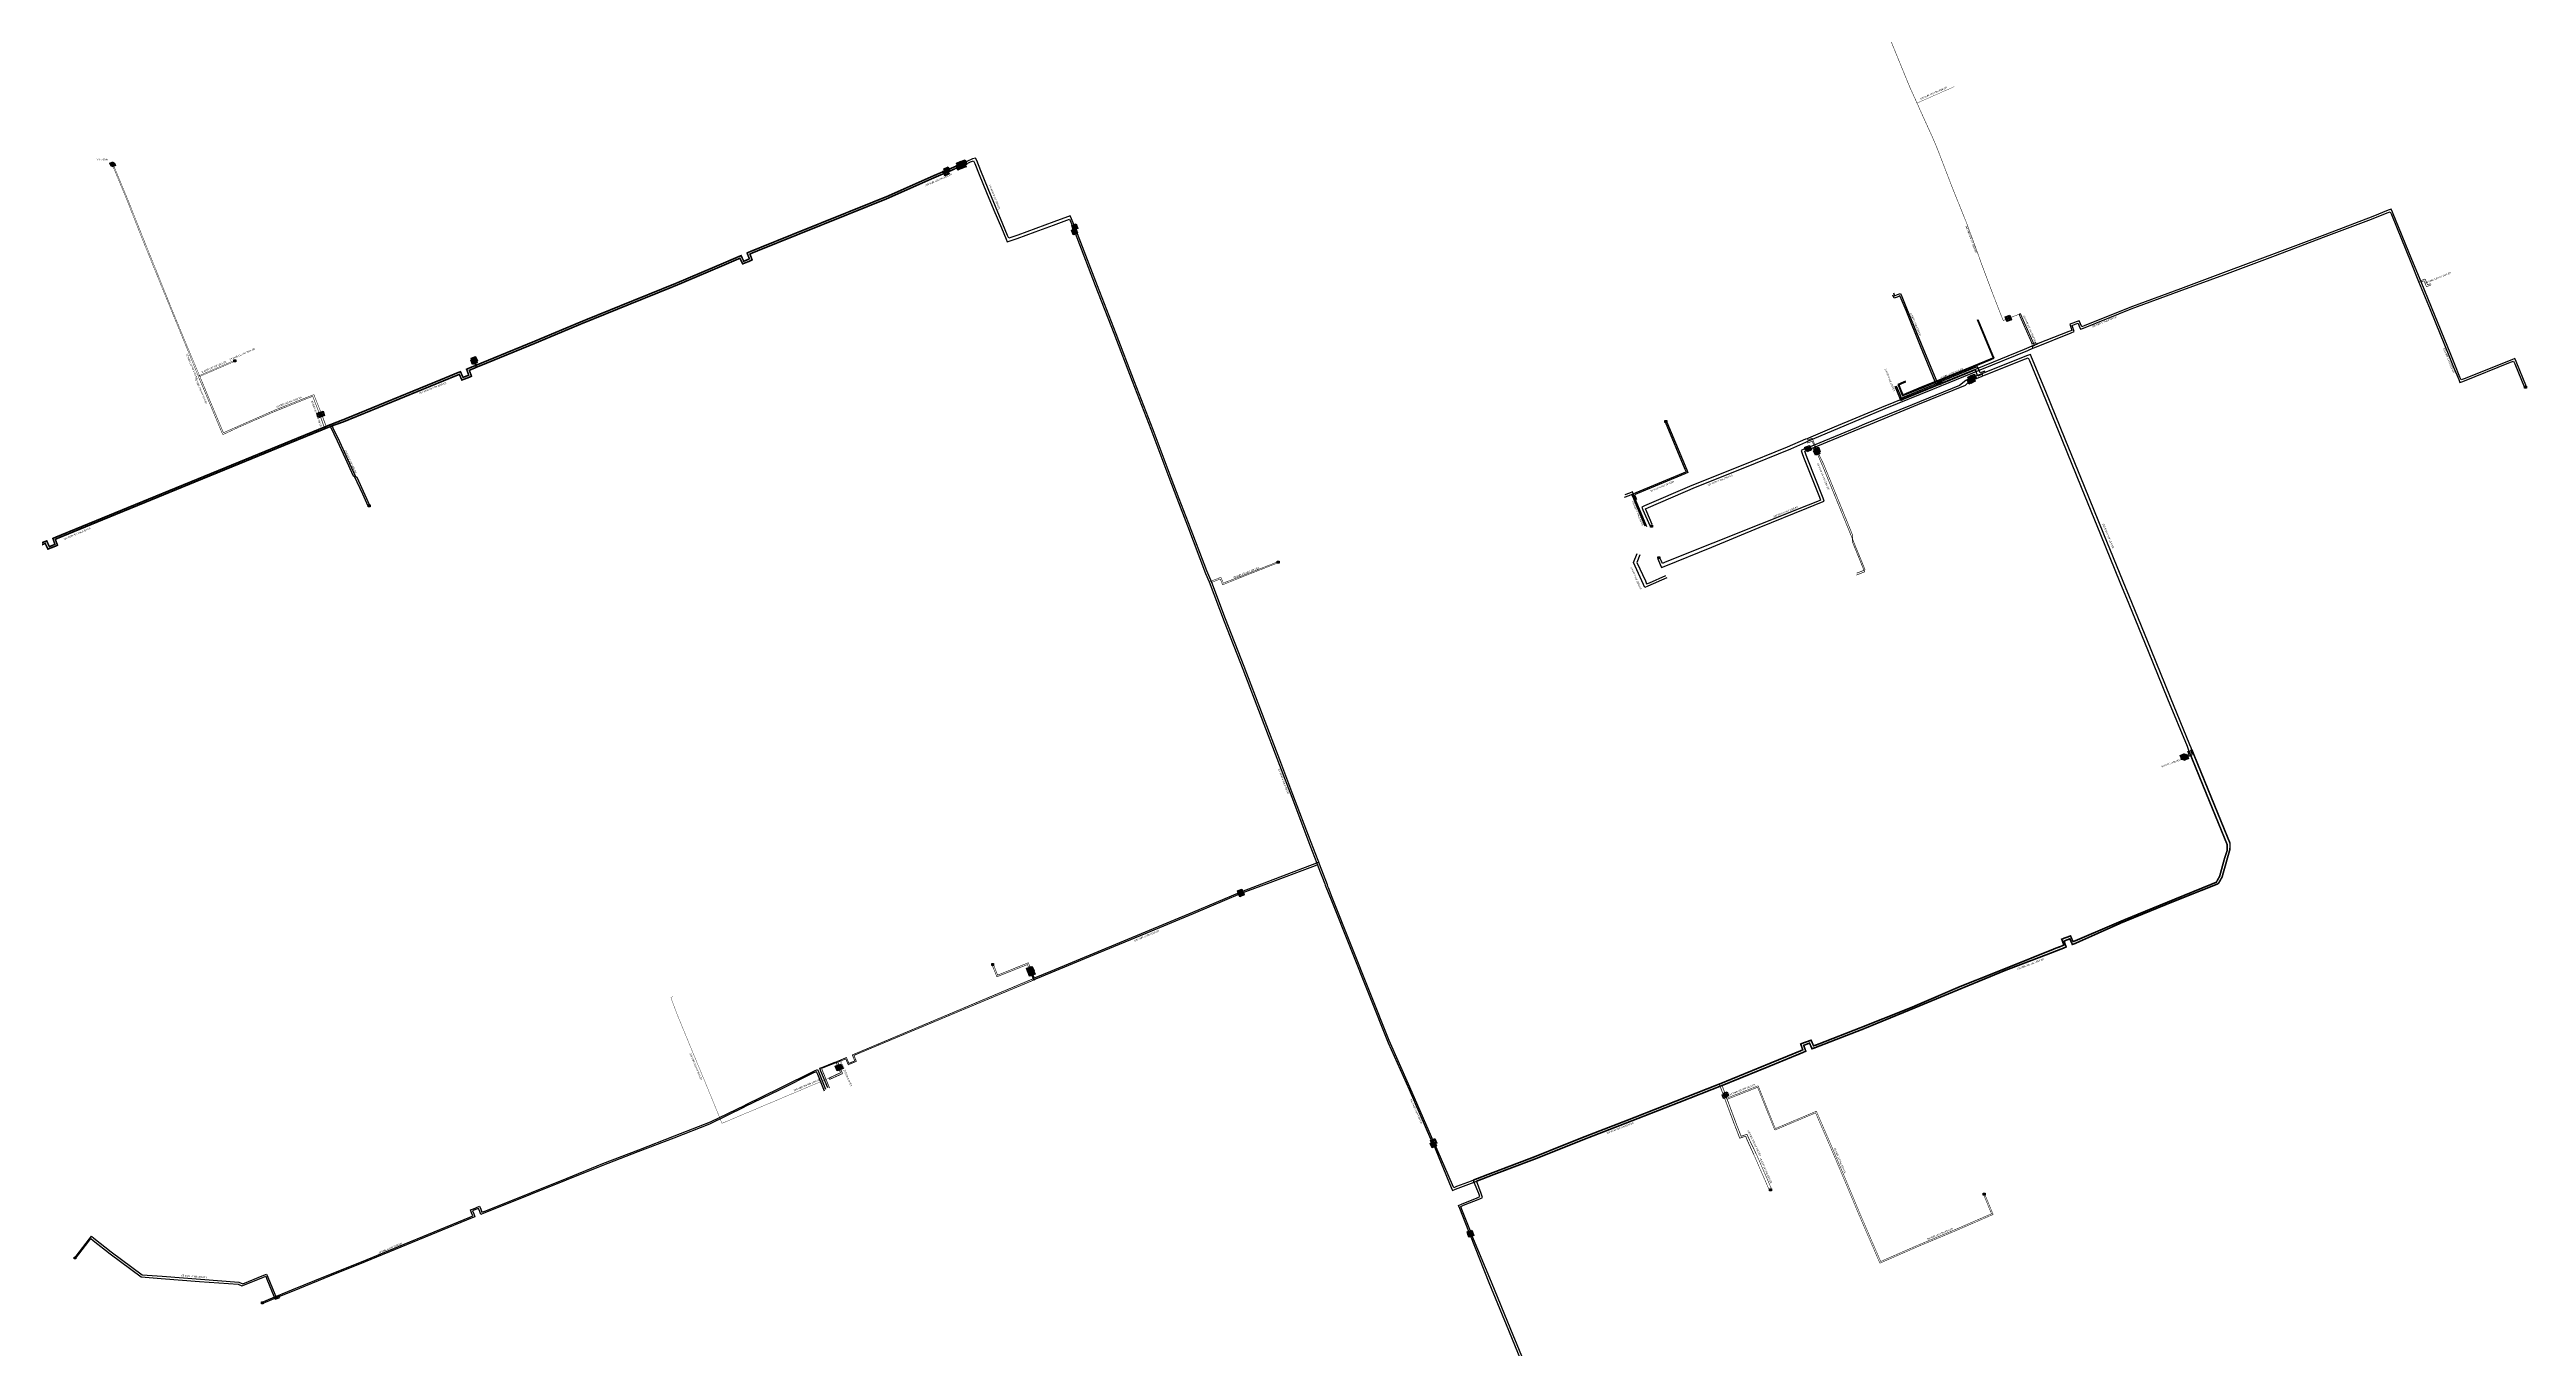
# Model space of a CAD drawing. Header units: metres. Extents: x 585854 to 590015, y 5316219 to 5318761.
# Drawn here: x 586730 to 587502, y 5316896 to 5317301 of the extents above; entities that cross this region are included whole.
import ezdxf
from ezdxf.enums import TextEntityAlignment as Align

# ---------------------------------------------------------------- set-up
doc = ezdxf.new("R2010")
doc.units = ezdxf.units.M
doc.header["$MEASUREMENT"] = 0
doc.layers.get('0').update_dxf_attribs({"color": 250, "linetype": 'CONTINUOUS'})
doc.styles.add('ARIAL NARROW', font='ARIAL.TTF', dxfattribs={"height": 3.3})
doc.styles.add('LIBERATION SANS', font='ARIAL.TTF', dxfattribs={"height": 3.3})

# ---------------------------------------------------------------- blocks, each defined once
blk = doc.blocks.new('FWM_SCHACHTUNBEKANNT')
at = {"color": 0}
for p, q in [((-0.5, -0.5), (0.5, 0.5)), ((-0.5, 0.5), (0.5, -0.5))]:
    blk.add_line(p, q, dxfattribs=at)
blk.add_lwpolyline([(-0.5, 0.5), (0.5, 0.5), (0.5, -0.5), (-0.5, -0.5)], close=True, dxfattribs=at)
blk = doc.blocks.new('FEW_GEBEINF-WOHN')
at = {"color": 0}
for p, q in [((-0.5, -0.5), (0.5, 0.5)), ((-0.5, 0.5), (0.5, -0.5))]:
    blk.add_line(p, q, dxfattribs=at)
blk.add_lwpolyline([(-0.5, 0.5), (0.5, 0.5), (0.5, -0.5), (-0.5, -0.5)], close=True, dxfattribs=at)
blk = doc.blocks.new('ECON_SCHIEBER')
at = {"color": 0}
for p, q in [((-0.5, -0.5), (0.5, 0.5)), ((-0.5, 0.5), (0.5, -0.5))]:
    blk.add_line(p, q, dxfattribs=at)
blk.add_lwpolyline([(-0.5, 0.5), (0.5, 0.5), (0.5, -0.5), (-0.5, -0.5)], close=True, dxfattribs=at)
blk = doc.blocks.new('ECON_ENTLUEFTUNG')
at = {"color": 0}
for p, q in [((-0.5, -0.5), (0.5, 0.5)), ((-0.5, 0.5), (0.5, -0.5))]:
    blk.add_line(p, q, dxfattribs=at)
blk.add_lwpolyline([(-0.5, 0.5), (0.5, 0.5), (0.5, -0.5), (-0.5, -0.5)], close=True, dxfattribs=at)
blk = doc.blocks.new('ECON_ABSPERRVENTIL')
at = {"color": 0}
for p, q in [((-0.5, -0.5), (0.5, 0.5)), ((-0.5, 0.5), (0.5, -0.5))]:
    blk.add_line(p, q, dxfattribs=at)
blk.add_lwpolyline([(-0.5, 0.5), (0.5, 0.5), (0.5, -0.5), (-0.5, -0.5)], close=True, dxfattribs=at)

msp = doc.modelspace()

# ---------------------------------------------------------------- linework, layer by layer
at = {"layer": 'Fernwärme.Fernwärmeleitungen in Betrieb.Heizwasser-Doppelrohrleitung', "color": 1, "true_color": 0xff0000}
for points, const_width in [([(587311.89, 5317284.73), (587311.61, 5317285.37), (587309.63, 5317289.71), (587305.13, 5317300.7), (587300.65, 5317311.7), (587296.23, 5317322.72), (587291.8, 5317333.73), (587287.26, 5317344.71), (587285.87, 5317348.11), (587285.65, 5317348.61)], 0.15), ([(587323.51, 5317289.85), (587312.53, 5317285), (587311.89, 5317284.73)], 0.1), ([(587343.73, 5317218.89), (587343.01, 5317218.61), (587340.38, 5317217.6), (587339.7, 5317217.34), (587338.8, 5317216.95), (587338.38, 5317217.85), (587335.41, 5317225.5), (587331.68, 5317235.45), (587331.04, 5317237.31), (587327.37, 5317247.27), (587322.95, 5317258.22), (587318.71, 5317269.25), (587317.98, 5317271.08), (587316.39, 5317274.78), (587314.98, 5317277.87), (587313.41, 5317281.33), (587312.18, 5317284.09), (587311.89, 5317284.73)], 0.15), ([(586924.04, 5317006.12), (586923.49, 5317005.88), (586923.42, 5317005.85)], 0.1), ([(586923.42, 5317005.85), (586923.45, 5317005.75), (586925.26, 5317000.87), (586929.83, 5316989.77), (586934.43, 5316978.69), (586938.98, 5316967.58), (586939.34, 5316966.65)], 0.1), ([(586939.34, 5316966.65), (586940.27, 5316967.02), (586949.75, 5316971.02), (586960.81, 5316975.69), (586971.96, 5316980.4), (586972.04, 5316980.45)], 0.1), ([(586972.69, 5316980.71), (586972.11, 5316980.48), (586972.04, 5316980.45)], 0.1)]:
    msp.add_lwpolyline(points, dxfattribs=dict(at, const_width=const_width))
at = {"layer": 'Fernwärme.Fernwärmeleitungen in Betrieb.Heizwasserleitung Rücklauf', "color": 254, "true_color": 0xccccff}
for points, const_width in [([(586776.93, 5317198.65), (586772.29, 5317209.72), (586767.7, 5317220.81), (586763.22, 5317231.94), (586758.72, 5317243.07), (586754.29, 5317254.22), (586749.6, 5317265.53)], 0.125), ([(587012.22, 5317264.99), (587012.17, 5317264.97), (587010.79, 5317264.39), (587009.5, 5317263.84), (587008.21, 5317263.29), (587005.56, 5317262.17), (586990.92, 5317255.66), (586976.07, 5317249.68), (586961.21, 5317243.7), (586948.05, 5317238.38), (586947.19, 5317237.97), (586947.54, 5317237.07), (586947.9, 5317236.17), (586947.03, 5317235.76), (586946.14, 5317235.41), (586945.72, 5317236.28), (586945.31, 5317237.16), (586944.43, 5317236.81), (586940.23, 5317234.99), (586925.5, 5317228.73), (586910.65, 5317222.72), (586895.81, 5317216.7), (586881.04, 5317210.51), (586866.22, 5317204.43), (586863.39, 5317203.27), (586862.83, 5317203.03)], 0.5), ([(587469.03, 5317228.95), (587469.96, 5317229.32)], 0.18), ([(587469.96, 5317229.32), (587470.33, 5317228.39), (587470.71, 5317227.47)], 0.18), ([(587470.71, 5317227.47), (587471.63, 5317227.84), (587472.19, 5317228.06)], 0.18), ([(587349.09, 5317209.49), (587348.86, 5317210.03), (587348.32, 5317209.83), (587347.76, 5317209.64), (587347.4, 5317210.55), (587343.99, 5317218.24), (587343.73, 5317218.89)], 0.315), ([(586776.56, 5317199.49), (586777.48, 5317199.89), (586785.75, 5317203.47), (586785.77, 5317203.48)], 0.125), ([(586785.77, 5317203.48), (586785.79, 5317203.49), (586786.69, 5317203.87)], 0.125), ([(586786.69, 5317203.87), (586787.59, 5317204.26), (586787.5, 5317204.39)], 0.125), ([(586862.83, 5317203.03), (586862.28, 5317202.8), (586860.61, 5317202.13), (586859.74, 5317201.73), (586860.07, 5317200.82), (586860.4, 5317199.91), (586859.53, 5317199.53), (586858.63, 5317199.2), (586858.23, 5317200.08), (586857.84, 5317200.97), (586856.94, 5317200.65), (586851.34, 5317198.33), (586836.52, 5317192.26), (586821.7, 5317186.18), (586817.65, 5317184.6), (586817.1, 5317184.39)], 0.5), ([(586776.93, 5317198.65), (586776.56, 5317199.49)], 0.125), ([(586776.96, 5317198.58), (586776.93, 5317198.65)], 0.125), ([(586776.96, 5317198.58), (586776.93, 5317198.65)], 0.125), ([(586783.94, 5317181.94), (586783.54, 5317182.86), (586778.9, 5317193.93), (586777.4, 5317197.57), (586776.96, 5317198.58)], 0.16), ([(586812.15, 5317193.83), (586811.22, 5317193.48), (586800.06, 5317189.05), (586789.08, 5317184.21), (586784.86, 5317182.35), (586783.94, 5317181.94)], 0.16), ([(586814.25, 5317188.5), (586814.23, 5317188.55), (586812.5, 5317192.89), (586812.15, 5317193.83)], 0.16), ([(586815.98, 5317183.94), (586815.68, 5317184.67), (586814.79, 5317187.06), (586814.53, 5317187.76), (586814.26, 5317188.46), (586814.25, 5317188.5)], 0.2), ([(586815.98, 5317183.94), (586815.42, 5317183.71), (586805.72, 5317179.74), (586790.91, 5317173.66), (586776.09, 5317167.59), (586761.27, 5317161.52), (586746.45, 5317155.44), (586731.64, 5317149.37), (586730.76, 5317148.98), (586731.09, 5317148.07), (586731.42, 5317147.16), (586730.55, 5317146.78), (586729.65, 5317146.45), (586729.25, 5317147.33), (586728.86, 5317148.22), (586727.96, 5317147.89), (586723.31, 5317146.05), (586722.83, 5317145.86)], 0.5), ([(586815.98, 5317183.94), (586815.42, 5317183.71)], 0.5), ([(586817.1, 5317184.39), (586816.54, 5317184.17), (586815.98, 5317183.94)], 0.5), ([(587292.94, 5317137.54), (587294.63, 5317138.21), (587295.55, 5317138.58), (587295.18, 5317139.51), (587291.72, 5317148), (587291.86, 5317149.91), (587285.82, 5317164.72), (587285.06, 5317166.58), (587282.79, 5317172.13), (587280.8, 5317176.29), (587280.71, 5317176.53), (587280.61, 5317176.76), (587279.57, 5317179.31), (587279.19, 5317180.23), (587278.27, 5317179.85), (587277.81, 5317179.66), (587277.62, 5317180.09)], 0.2), ([(587095.43, 5317134.52), (587096.36, 5317134.92), (587101.64, 5317137.05), (587112.81, 5317141.44), (587112.74, 5317141.58)], 0.16), ([(587092.01, 5317135.28), (587093.73, 5317135.98), (587094.66, 5317136.38)], 0.16), ([(587094.66, 5317136.38), (587095.05, 5317135.45), (587095.43, 5317134.52)], 0.16), ([(587396.66, 5317082.72), (587396.89, 5317082.16), (587402.52, 5317068.35), (587408.58, 5317053.54), (587408.57, 5317051.69), (587407.72, 5317049.08), (587406.25, 5317043.7), (587405.19, 5317041.79), (587390.93, 5317035.98), (587376.13, 5317029.92), (587361.42, 5317023.63), (587360.57, 5317023.32), (587360.51, 5317023.31), (587360.13, 5317024.19), (587359.75, 5317025.07), (587358.84, 5317024.73), (587357.88, 5317024.41), (587357, 5317024.02), (587357.32, 5317023.12), (587357.66, 5317022.22), (587356.78, 5317021.82), (587355.33, 5317021.3), (587354.78, 5317021.08), (587354.22, 5317020.84), (587339.87, 5317015.07), (587325.01, 5317009.15), (587310.31, 5317002.83), (587295.45, 5316996.91), (587280.55, 5316991.09), (587279.63, 5316990.79), (587279.26, 5316991.68), (587278.88, 5316992.55), (587277.97, 5316992.23), (587276.53, 5316991.74), (587275.64, 5316991.36), (587275.95, 5316990.46), (587276.28, 5316989.55), (587275.39, 5316989.16), (587265.92, 5316985.29), (587251.98, 5316979.57), (587251.56, 5316979.4)], 0.5), ([(587035, 5317015.11), (587034.58, 5317016.13), (587025.06, 5317012.33), (587023.62, 5317015.86), (587023.74, 5317016.18)], 0.18), ([(587036.7, 5317011.86), (587036.2, 5317011.65), (587025.14, 5317006.99), (587018.87, 5317004.35), (587018.41, 5317004.15), (587017.95, 5317003.96), (587014.08, 5317002.32), (587003.02, 5316997.66), (586991.97, 5316993), (586980.91, 5316988.34), (586979.99, 5316987.95), (586980.37, 5316987.03), (586980.76, 5316986.11), (586979.84, 5316985.72), (586978.93, 5316985.33), (586978.53, 5316986.24), (586978.13, 5316987.16), (586977.22, 5316986.77), (586975.45, 5316986.02), (586974.89, 5316985.8)], 0.25), ([(586976.32, 5316982.41), (586975.92, 5316983.32), (586975.63, 5316984.01), (586975.34, 5316984.71), (586975.13, 5316985.2), (586974.89, 5316985.8)], 0.25), ([(586972.69, 5316980.71), (586973.22, 5316980.96), (586973.37, 5316981.04), (586975.41, 5316982), (586976.32, 5316982.41)], 0.25), ([(587251.56, 5316979.4), (587251.05, 5316979.19), (587237.1, 5316973.7), (587222.21, 5316967.84), (587207.28, 5316962.08), (587192.44, 5316956.12), (587178.46, 5316950.81), (587177.59, 5316950.49), (587177.05, 5316950.28), (587176.47, 5316950.05), (587174.24, 5316949.19), (587173.59, 5316948.92)], 0.5), ([(587251.69, 5316975.04), (587250.61, 5316977.94), (587250.25, 5316978.87), (587251.17, 5316979.24), (587251.56, 5316979.4)], 0.225), ([(587252.61, 5316974.09), (587253.54, 5316974.46), (587260.33, 5316977.13), (587262.19, 5316977.88)], 0.16), ([(587262.19, 5316977.88), (587262.71, 5316976.58), (587267.18, 5316965.45), (587267.57, 5316964.52)], 0.16), ([(587251.69, 5316975.04), (587251.89, 5316975.11), (587252.17, 5316975.21)], 0.45), ([(587256.61, 5316961.99), (587256.28, 5316962.93), (587254.76, 5316966.83), (587251.69, 5316975.04)], 0.225), ([(587252.17, 5316975.21), (587252.24, 5316975.02), (587252.61, 5316974.09)], 0.16), ([(587267.57, 5316964.52), (587268.49, 5316964.92), (587279.35, 5316969.5), (587280.27, 5316969.9)], 0.16), ([(587280.27, 5316969.9), (587280.66, 5316968.98), (587284.56, 5316960.02), (587289.25, 5316948.98), (587293.88, 5316937.91), (587295.16, 5316934.96), (587299.93, 5316923.95), (587300.33, 5316923.03)], 0.16), ([(587258.49, 5316962.64), (587257.55, 5316962.32), (587256.61, 5316961.99)], 0.225), ([(587261.02, 5316956.87), (587260.99, 5316956.93), (587258.82, 5316961.7), (587258.49, 5316962.64)], 0.225), ([(587266.2, 5316945.9), (587265.86, 5316945.79), (587261.06, 5316956.79), (587261.02, 5316956.87)], 0.16), ([(587335.63, 5316938.22), (587335.24, 5316939.14), (587333, 5316944.59), (587332.82, 5316944.54)], 0.16), ([(587300.33, 5316923.03), (587301.25, 5316923.44), (587301.64, 5316923.61), (587312.63, 5316928.42), (587323.7, 5316933.04), (587334.71, 5316937.83), (587335.63, 5316938.22)], 0.16)]:
    msp.add_lwpolyline(points, dxfattribs=dict(at, const_width=const_width))
for points in [[(587049.35, 5317245.93), (587049, 5317246.91), (587048.33, 5317248.67), (587047.94, 5317249.55), (587047.04, 5317249.23), (587042.85, 5317247.7), (587037.22, 5317245.63), (587031.59, 5317243.55), (587029.7, 5317242.9), (587028.8, 5317242.58), (587028.4, 5317243.46), (587026.93, 5317246.94), (587024.65, 5317252.49), (587022.35, 5317258.03), (587020.06, 5317263.57), (587018.76, 5317266.79), (587018.38, 5317267.59), (587017.45, 5317267.31), (587015.65, 5317266.51), (587015.18, 5317266.34), (587012.22, 5317264.99)], [(587012.22, 5317264.99), (587013.46, 5317265.58), (587014.74, 5317266.08), (587014.84, 5317266.11)], [(587469.03, 5317228.95), (587466.19, 5317235.92), (587460.16, 5317250.74), (587459.74, 5317251.65), (587458.81, 5317251.29), (587453.96, 5317249.36), (587438.99, 5317243.69), (587424.04, 5317238.02), (587409.04, 5317232.43), (587394.06, 5317226.82), (587379.03, 5317221.33), (587364.19, 5317215.35), (587363.24, 5317215.01), (587362.86, 5317215.93), (587362.49, 5317216.86), (587361.54, 5317216.54), (587360.43, 5317216.14), (587359.5, 5317215.76), (587359.83, 5317214.82), (587360.15, 5317213.87), (587359.22, 5317213.5), (587349.69, 5317209.73), (587349.09, 5317209.49), (587348.49, 5317209.24), (587348.37, 5317209.2), (587345.33, 5317207.91), (587330.51, 5317201.9), (587315.69, 5317195.88), (587300.86, 5317189.86), (587286.11, 5317183.68), (587278.08, 5317180.28), (587277.62, 5317180.09), (587277.16, 5317179.9), (587271.38, 5317177.42), (587256.55, 5317171.41), (587241.69, 5317165.49), (587226.99, 5317159.19), (587226.11, 5317158.77), (587226.46, 5317157.88), (587228.59, 5317153.05)], [(587049.35, 5317245.93), (587049.31, 5317246.01), (587049.22, 5317246.33), (587049.21, 5317246.36)], [(587092.01, 5317135.28), (587090.52, 5317138.88), (587084.82, 5317153.83), (587081.92, 5317161.33), (587079.42, 5317167.91), (587073.77, 5317182.9), (587067.99, 5317197.83), (587062.21, 5317212.76), (587056.43, 5317227.7), (587050.65, 5317242.63), (587049.43, 5317245.79), (587049.35, 5317245.93)], [(587319.5, 5317197.2), (587319.41, 5317197.46), (587318.89, 5317197.27), (587317.95, 5317196.92), (587317.6, 5317197.86), (587313.03, 5317208.95), (587308.46, 5317220.04), (587306.96, 5317223.71), (587306.58, 5317224.63), (587305.66, 5317224.25), (587304.73, 5317223.89), (587304.35, 5317224.81)], [(587501.57, 5317196.16), (587501.88, 5317196.29), (587498.66, 5317204.17), (587498.25, 5317205.08), (587497.32, 5317204.71), (587482.48, 5317198.73), (587481.54, 5317198.39), (587481.15, 5317199.31), (587479.55, 5317203.19), (587478.27, 5317206.29), (587472.23, 5317221.1), (587469.03, 5317228.95)], [(587308.3, 5317198), (587306.86, 5317197.4), (587305.94, 5317197.01), (587306.32, 5317196.09), (587307, 5317194.39), (587307.37, 5317193.46), (587308.3, 5317193.83), (587312.81, 5317195.68), (587323.91, 5317200.24), (587335.01, 5317204.79), (587335.93, 5317205.17), (587335.56, 5317206.1), (587330.96, 5317217.18)], [(586862.83, 5317203.03), (586862.53, 5317203.76), (586862.21, 5317204.5), (586862.12, 5317204.73), (586862.08, 5317204.81)], [(587231.07, 5317142.67), (587231.82, 5317140.82), (587232.22, 5317139.94), (587233.11, 5317140.27), (587247.93, 5317146.32), (587262.73, 5317152.37), (587277.55, 5317158.42), (587282.09, 5317160.27), (587282.97, 5317160.66), (587282.64, 5317161.56), (587277.63, 5317174.17), (587277.21, 5317175.3), (587276.89, 5317176.2), (587277.78, 5317176.59), (587278.48, 5317176.88), (587279.17, 5317177.16), (587294.04, 5317183.3), (587297.37, 5317184.62), (587312.16, 5317190.72), (587326.99, 5317196.73), (587328.23, 5317197.99), (587328.46, 5317198.09), (587329.02, 5317198.34), (587329.57, 5317198.56), (587331.97, 5317199.52), (587332.44, 5317199.71), (587332.9, 5317199.89), (587345.67, 5317205.01), (587346.57, 5317205.34), (587346.97, 5317204.46), (587351, 5317194.63), (587357.04, 5317179.82), (587363.08, 5317165), (587369.11, 5317150.18), (587375.16, 5317135.38), (587377.94, 5317128.62), (587383.98, 5317113.81), (587390.03, 5317099), (587396.06, 5317084.18), (587396.42, 5317083.3), (587396.66, 5317082.72)], [(587332.44, 5317199.71), (587332.26, 5317200.13), (587331.8, 5317199.96), (587330.87, 5317199.6), (587330.46, 5317200.62), (587330.08, 5317201.54), (587329.16, 5317201.17), (587320.06, 5317197.42), (587319.5, 5317197.2)], [(587305, 5317196.44), (587306.42, 5317192.95), (587306.8, 5317192.01), (587307.73, 5317192.38), (587318.83, 5317196.94), (587318.94, 5317196.98), (587319.5, 5317197.2)], [(586829.36, 5317159.18), (586829.06, 5317159.06), (586827.34, 5317162.81), (586824.84, 5317168.26), (586824.47, 5317168.43), (586821.97, 5317173.89), (586819.47, 5317179.34), (586817.38, 5317183.65), (586817.1, 5317184.39)], [(587233.61, 5317185.46), (587233.37, 5317185.39), (587239.53, 5317170.62), (587239.9, 5317169.71), (587238.99, 5317169.31), (587224.22, 5317163.16), (587223.3, 5317162.79), (587223.66, 5317161.87), (587223.85, 5317161.4), (587223.6, 5317161.3)], [(587227.12, 5317152.77), (587223.79, 5317160.84), (587223.6, 5317161.3), (587223.41, 5317161.76), (587223.02, 5317162.68), (587222.1, 5317162.3), (587220.64, 5317161.75)], [(587225.47, 5317143.92), (587224.51, 5317141.51), (587227.2, 5317135.72), (587227.6, 5317134.8), (587228.51, 5317135.19), (587233.64, 5317137.43)], [(587125.39, 5317048.04), (587125.18, 5317048.61), (587123.04, 5317054.21), (587117.35, 5317069.16), (587113.53, 5317079.15), (587107.83, 5317094.1), (587102.13, 5317109.06), (587096.33, 5317123.97), (587092.01, 5317135.28)], [(587394.91, 5317080.91), (587395.14, 5317081), (587395.76, 5317081.22), (587396.69, 5317081.59), (587396.49, 5317082.1), (587396.31, 5317082.58), (587396.66, 5317082.72)], [(587125.39, 5317048.04), (587124.66, 5317047.77), (587109.73, 5317042), (587101.27, 5317038.79), (587101.04, 5317038.7), (587100.81, 5317038.6), (587086.06, 5317032.38), (587071.3, 5317026.22), (587056.52, 5317020.1), (587041.74, 5317013.96), (587037.21, 5317012.08), (587036.7, 5317011.86)], [(587128.08, 5317040.95), (587125.6, 5317047.48), (587125.39, 5317048.04)], [(587173.59, 5316948.92), (587172.95, 5316948.65), (587168.35, 5316946.89), (587167.45, 5316946.57), (587167.07, 5316947.46), (587161.22, 5316960.87), (587160.96, 5316961.35), (587160.73, 5316961.89), (587160.5, 5316962.45), (587153.78, 5316977.86), (587147.29, 5316992.48), (587141.38, 5317007.35), (587135.47, 5317022.21), (587129.56, 5317037.08), (587128.44, 5317040.02), (587128.26, 5317040.48), (587128.08, 5317040.95)], [(587035.44, 5317015.14), (587035.68, 5317014.57), (587035.9, 5317014.03), (587035.88, 5317013.82), (587035.97, 5317013.59), (587036.07, 5317013.36), (587036.45, 5317012.46), (587036.7, 5317011.86)], [(586972.34, 5316977.68), (586970.2, 5316982.9), (586969.85, 5316983.83), (586970.77, 5316984.19), (586974.33, 5316985.58), (586974.89, 5316985.8)], [(586796.07, 5316910.68), (586796, 5316910.9), (586801.23, 5316913.08), (586801.75, 5316913.28), (586802.26, 5316913.48), (586805.21, 5316914.69), (586816.31, 5316919.23), (586827.46, 5316923.68), (586838.55, 5316928.25), (586849.65, 5316932.83), (586860.73, 5316937.42), (586861.65, 5316937.78), (586861.3, 5316938.72), (586860.94, 5316939.65), (586861.86, 5316940.02), (586862.84, 5316940.41), (586863.76, 5316940.76), (586864.13, 5316939.83), (586864.52, 5316938.91), (586865.43, 5316939.28), (586868.81, 5316940.62), (586879.94, 5316945.09), (586891.08, 5316949.56), (586902.2, 5316954.07), (586913.4, 5316958.39), (586924.6, 5316962.7), (586935.78, 5316967.07), (586946.56, 5316972.34), (586946.66, 5316972.39), (586957.44, 5316977.67), (586968.19, 5316983.01), (586969.1, 5316983.4), (586969.5, 5316982.49), (586971.64, 5316977.27)], [(587190.65, 5316887.26), (587184.6, 5316902.08), (587178.55, 5316916.89), (587172.66, 5316931.67), (587172.58, 5316931.9), (587172.49, 5316932.14), (587172.45, 5316932.29), (587172.22, 5316932.86), (587169.34, 5316940.08), (587169, 5316941.03), (587169.92, 5316941.41), (587174.73, 5316943.38), (587175.65, 5316943.78), (587175.3, 5316944.72), (587173.89, 5316948.19), (587173.59, 5316948.92)], [(586737.67, 5316924.65), (586737.59, 5316924.73), (586737.99, 5316925.25), (586742.18, 5316930.66), (586742.8, 5316931.43), (586743.58, 5316930.82), (586748.97, 5316926.6), (586758.59, 5316919.43), (586764.85, 5316918.95), (586776.82, 5316918.04), (586788.78, 5316917.11), (586790.03, 5316916.62), (586796.49, 5316919.27), (586797.41, 5316919.63), (586797.79, 5316918.7), (586799.99, 5316913.37), (586800.37, 5316912.45), (586801.29, 5316912.81), (586801.83, 5316913.03), (586801.75, 5316913.28)]]:
    msp.add_lwpolyline(points, dxfattribs=at)
at = {"layer": 'Fernwärme.Fernwärmeleitungen in Betrieb.Heizwasserleitung Vorlauf', "color": 254, "true_color": 0xffcccc}
for points, const_width in [([(586776.41, 5317198.76), (586771.89, 5317209.88), (586767.33, 5317220.98), (586762.8, 5317232.09), (586758.28, 5317243.21), (586753.9, 5317254.38), (586749.3, 5317265.47), (586749.2, 5317265.7)], 0.125), ([(586862.79, 5317202.35), (586863.34, 5317202.59), (586865.86, 5317203.6), (586880.68, 5317209.67), (586895.44, 5317215.87), (586910.28, 5317221.89), (586925.13, 5317227.9), (586939.87, 5317234.16), (586944.06, 5317235.98), (586944.95, 5317236.33), (586945.37, 5317235.46), (586945.79, 5317234.59), (586946.68, 5317234.94), (586947.91, 5317235.42), (586948.76, 5317235.84), (586948.41, 5317236.74), (586948.06, 5317237.64), (586948.92, 5317238.05), (586960.94, 5317242.9), (586975.79, 5317248.88), (586990.65, 5317254.87), (587005.29, 5317261.37), (587007.94, 5317262.5), (587009.23, 5317263.06), (587010.52, 5317263.6), (587011.89, 5317264.19), (587011.94, 5317264.21)], 0.5), ([(587468.27, 5317229.07), (587469.36, 5317229.52), (587470.29, 5317229.89)], 0.18), ([(587470.29, 5317229.89), (587470.66, 5317228.96), (587471.04, 5317228.04)], 0.18), ([(587471.04, 5317228.04), (587471.76, 5317228.32), (587472.04, 5317228.43)], 0.18), ([(587348, 5317208.27), (587347.8, 5317208.81), (587348.14, 5317208.96), (587348.49, 5317209.12), (587348.14, 5317210.04), (587344.41, 5317218.4), (587344.15, 5317219.05), (587343.73, 5317218.89)], 0.315), ([(586776.04, 5317199.6), (586776.96, 5317200), (586785.6, 5317203.74), (586785.63, 5317203.75)], 0.125), ([(586785.63, 5317203.75), (586785.64, 5317203.75), (586786.54, 5317204.14)], 0.11), ([(586786.54, 5317204.14), (586787.44, 5317204.53), (586787.5, 5317204.39)], 0.11), ([(586817.87, 5317184.1), (586818.43, 5317184.33), (586821.33, 5317185.33), (586836.15, 5317191.4), (586850.96, 5317197.48), (586856.57, 5317199.78), (586857.46, 5317200.13), (586857.87, 5317199.25), (586858.28, 5317198.37), (586859.17, 5317198.72), (586860.41, 5317199.18), (586861.27, 5317199.58), (586860.93, 5317200.49), (586860.59, 5317201.39), (586861.46, 5317201.79), (586862.24, 5317202.1), (586862.79, 5317202.35)], 0.5), ([(586776.41, 5317198.76), (586776.04, 5317199.6)], 0.125), ([(586776.44, 5317198.68), (586776.41, 5317198.76)], 0.125), ([(586783.72, 5317181.36), (586783.32, 5317182.28), (586778.71, 5317193.36), (586776.88, 5317197.68), (586776.44, 5317198.68)], 0.16), ([(586811.77, 5317193.3), (586810.83, 5317192.95), (586799.7, 5317188.48), (586788.7, 5317183.67), (586784.64, 5317181.76), (586783.72, 5317181.36)], 0.16), ([(586813.71, 5317188.27), (586813.7, 5317188.31), (586812.12, 5317192.36), (586811.77, 5317193.3)], 0.16), ([(586815.56, 5317183.2), (586815.27, 5317183.93), (586814.23, 5317186.81), (586813.98, 5317187.51), (586813.73, 5317188.21), (586813.71, 5317188.27)], 0.2), ([(586722.39, 5317145.08), (586722.86, 5317145.27), (586727.5, 5317147.08), (586728.4, 5317147.43), (586728.8, 5317146.55), (586729.22, 5317145.67), (586730.11, 5317146.02), (586731.34, 5317146.48), (586732.21, 5317146.88), (586731.87, 5317147.78), (586731.53, 5317148.69), (586732.4, 5317149.09), (586746.04, 5317154.71), (586760.86, 5317160.78), (586775.67, 5317166.86), (586790.5, 5317172.93), (586805.31, 5317179.01), (586815.01, 5317182.97), (586815.56, 5317183.2)], 0.5), ([(586815.56, 5317183.2), (586816.12, 5317183.43), (586817.31, 5317183.88), (586817.87, 5317184.1)], 0.5), ([(587293.09, 5317138.17), (587294.78, 5317138.82), (587295.7, 5317139.2), (587295.33, 5317140.13), (587293.41, 5317144.82), (587292.93, 5317145.97), (587292.56, 5317146.9), (587292.18, 5317147.83), (587286.13, 5317162.63), (587284.86, 5317165.74), (587282.59, 5317171.3), (587280.71, 5317175.66), (587280.62, 5317175.89), (587280.53, 5317176.13), (587279.6, 5317178.4), (587279.21, 5317179.31), (587278.29, 5317178.93), (587277.83, 5317178.75), (587277.65, 5317179.18)], 0.2), ([(587112.74, 5317141.58), (587112.63, 5317141.71), (587101.46, 5317137.32), (587096.57, 5317135.44), (587095.65, 5317135.04)], 0.16), ([(587094.87, 5317136.89), (587093.95, 5317136.5), (587091.21, 5317135.44)], 0.16), ([(587095.65, 5317135.04), (587095.26, 5317135.97), (587094.87, 5317136.89)], 0.16), ([(587252.44, 5316978.96), (587252.84, 5316979.12), (587266.38, 5316984.63), (587276.34, 5316988.73), (587277.22, 5316989.13), (587276.89, 5316990.02), (587276.58, 5316990.93), (587277.47, 5316991.3), (587278.38, 5316991.64), (587278.77, 5316990.77), (587279.15, 5316989.89), (587280.06, 5316990.2), (587294.98, 5316995.98), (587309.78, 5317002.05), (587324.56, 5317008.19), (587339.35, 5317014.29), (587354.18, 5317019.94), (587354.75, 5317020.17), (587355.3, 5317020.39), (587357.52, 5317021.23), (587358.4, 5317021.63), (587358.07, 5317022.52), (587357.74, 5317023.42), (587358.62, 5317023.82), (587359.53, 5317024.15), (587359.92, 5317023.28), (587360.31, 5317022.4), (587361.22, 5317022.73), (587375.83, 5317029.25), (587390.64, 5317035.3), (587405.5, 5317041.23), (587405.94, 5317041.53), (587407, 5317043.43), (587408.6, 5317049.1), (587409.45, 5317052.12), (587409.47, 5317053.96), (587403.42, 5317068.77), (587397.79, 5317082.58), (587397.56, 5317083.13)], 0.5), ([(587035.44, 5317015.14), (587034.89, 5317016.71), (587025.27, 5317012.83), (587024.03, 5317016.02), (587023.74, 5317016.18)], 0.18), ([(587036.56, 5317011.32), (587036.06, 5317011.1), (587024.99, 5317006.47), (587018.61, 5317003.8), (587018.15, 5317003.61), (587017.69, 5317003.41), (587013.92, 5317001.84), (587002.85, 5316997.19), (586991.78, 5316992.56), (586981.39, 5316988.2), (586980.48, 5316987.81), (586980.86, 5316986.89), (586981.24, 5316985.97), (586980.33, 5316985.57), (586979.64, 5316985.29), (586978.72, 5316984.91), (586978.33, 5316985.82), (586977.93, 5316986.74), (586977.01, 5316986.34), (586976.01, 5316985.95), (586975.45, 5316985.73)], 0.25), ([(586975.45, 5316985.73), (586974.89, 5316985.51), (586971.34, 5316984.12), (586970.41, 5316983.76), (586970.76, 5316982.83), (586972.9, 5316977.61)], 0.25), ([(586975.45, 5316985.73), (586975.62, 5316985.3), (586975.83, 5316984.81), (586976.11, 5316984.11), (586976.4, 5316983.42), (586976.54, 5316983.06), (586976.94, 5316982.15)], 0.25), ([(586976.94, 5316982.15), (586976.03, 5316981.74), (586973.51, 5316980.6), (586973.35, 5316980.53), (586972.98, 5316980.38), (586972.8, 5316980.45), (586972.69, 5316980.71)], 0.25), ([(587174.53, 5316948.56), (587175.18, 5316948.82), (587177.24, 5316949.62), (587177.81, 5316949.84), (587178.35, 5316950.05), (587179.76, 5316950.6), (587193.4, 5316955.75), (587208.26, 5316961.7), (587223.17, 5316967.48), (587238.08, 5316973.3), (587251.91, 5316978.75), (587252.44, 5316978.96)], 0.5), ([(587252.16, 5316975.63), (587251.47, 5316977.5), (587251.1, 5316978.43), (587252.03, 5316978.8), (587252.44, 5316978.96)], 0.225), ([(587253.07, 5316974.68), (587254, 5316975.05), (587260.5, 5316977.6), (587262.36, 5316978.35)], 0.16), ([(587262.36, 5316978.35), (587262.88, 5316977.06), (587267.35, 5316965.92), (587267.74, 5316965)], 0.16), ([(587257.05, 5316962.59), (587256.71, 5316963.53), (587255.63, 5316966.25), (587252.16, 5316975.63)], 0.225), ([(587252.16, 5316975.63), (587252.36, 5316975.7), (587252.64, 5316975.8)], 0.16), ([(587252.64, 5316975.8), (587252.71, 5316975.61), (587253.07, 5316974.68)], 0.16), ([(587267.74, 5316965), (587268.66, 5316965.39), (587279.6, 5316970.01), (587280.52, 5316970.42)], 0.16), ([(587280.52, 5316970.42), (587280.91, 5316969.49), (587284.81, 5316960.54), (587289.5, 5316949.49), (587294.13, 5316938.42), (587298.9, 5316927.41), (587300.17, 5316924.48), (587300.57, 5316923.56)], 0.16), ([(587258.93, 5316963.24), (587257.99, 5316962.92), (587257.05, 5316962.59)], 0.225), ([(587261.77, 5316957.09), (587261.74, 5316957.16), (587259.26, 5316962.3), (587258.93, 5316963.24)], 0.225), ([(587266.2, 5316945.9), (587266.61, 5316946.02), (587261.81, 5316957.02), (587261.77, 5316957.09)], 0.16), ([(587335.13, 5316938.43), (587334.73, 5316939.35), (587332.64, 5316944.46), (587332.82, 5316944.54)], 0.16), ([(587300.57, 5316923.56), (587301.49, 5316923.97), (587312.13, 5316928.63), (587323.2, 5316933.25), (587334.2, 5316938.04), (587335.13, 5316938.43)], 0.16)]:
    msp.add_lwpolyline(points, dxfattribs=dict(at, const_width=const_width))
for points in [[(587011.94, 5317264.21), (587013.2, 5317264.82), (587015.02, 5317265.53), (587016.86, 5317266.39), (587017.75, 5317266.74), (587018.17, 5317265.87), (587019.55, 5317262.43), (587021.84, 5317256.89), (587024.13, 5317251.34), (587026.44, 5317245.8), (587027.9, 5317242.33), (587028.29, 5317241.44), (587029.19, 5317241.77), (587031.38, 5317242.53), (587037.02, 5317244.6), (587042.65, 5317246.66), (587046.84, 5317248.2), (587047.74, 5317248.52), (587048.13, 5317247.64), (587048.95, 5317245.41), (587049.38, 5317244.34)], [(587011.94, 5317264.21), (587013.18, 5317264.74), (587014.47, 5317265.3), (587014.52, 5317265.32)], [(587277.65, 5317179.18), (587278.11, 5317179.37), (587287.24, 5317183.24), (587301.98, 5317189.45), (587316.79, 5317195.5), (587331.6, 5317201.56), (587346.41, 5317207.61), (587347.29, 5317207.97), (587347.4, 5317208.02), (587348, 5317208.27), (587348.6, 5317208.52), (587359.9, 5317213.13), (587360.84, 5317213.49), (587360.54, 5317214.44), (587360.21, 5317215.39), (587361.15, 5317215.75), (587362.09, 5317216.08), (587362.47, 5317215.15), (587362.85, 5317214.23), (587363.79, 5317214.56), (587378.63, 5317220.54), (587393.66, 5317226.04), (587408.65, 5317231.64), (587423.64, 5317237.24), (587438.6, 5317242.91), (587453.56, 5317248.58), (587458.41, 5317250.5), (587459.35, 5317250.86), (587459.76, 5317249.95), (587465.8, 5317235.13), (587468.27, 5317229.07)], [(587049.38, 5317244.34), (587049.35, 5317244.44), (587049.26, 5317244.67), (587049.18, 5317244.84), (587049.17, 5317244.87)], [(587049.38, 5317244.34), (587049.43, 5317244.2), (587049.93, 5317242.84), (587055.7, 5317227.9), (587061.48, 5317212.96), (587067.25, 5317198.03), (587073.02, 5317183.09), (587078.66, 5317168.1), (587081.15, 5317161.51), (587084.43, 5317152.97), (587090.13, 5317138.02), (587091.21, 5317135.44)], [(587304.53, 5317225.57), (587304.91, 5317224.65), (587305.83, 5317225.02), (587306.76, 5317225.39), (587307.13, 5317224.46), (587308.64, 5317220.8), (587313.2, 5317209.71), (587317.78, 5317198.61), (587318.13, 5317197.68), (587319.06, 5317198.03), (587319.58, 5317198.23), (587319.68, 5317197.96)], [(587468.27, 5317229.07), (587471.84, 5317220.32), (587477.87, 5317205.5), (587479.15, 5317202.4), (587480.76, 5317198.53), (587481.14, 5317197.6), (587482.08, 5317197.94), (587496.92, 5317203.92), (587497.85, 5317204.29), (587498.27, 5317203.38), (587501.27, 5317196.03), (587501.57, 5317196.16)], [(587330.65, 5317217.3), (587335.25, 5317206.22), (587335.62, 5317205.29), (587334.7, 5317204.91), (587323.6, 5317200.36), (587312.49, 5317195.81), (587308.46, 5317194.14), (587307.53, 5317193.77), (587307.16, 5317194.7), (587306.67, 5317195.98), (587306.29, 5317196.9), (587307.21, 5317197.29), (587308.38, 5317197.78)], [(586862.79, 5317202.35), (586862.48, 5317203.06), (586862.11, 5317203.96), (586862.01, 5317204.2), (586861.99, 5317204.26)], [(587397.56, 5317083.13), (587397.32, 5317083.72), (587396.96, 5317084.61), (587390.92, 5317099.42), (587384.88, 5317114.24), (587378.84, 5317129.05), (587376.16, 5317135.52), (587370.13, 5317150.34), (587364.09, 5317165.15), (587358.05, 5317179.97), (587352, 5317194.78), (587347.63, 5317205.47), (587347.23, 5317206.35), (587346.33, 5317206.02), (587333.59, 5317200.9), (587333.12, 5317200.71), (587332.66, 5317200.53), (587329.95, 5317199.45), (587329.41, 5317199.23), (587328.84, 5317199), (587328.7, 5317198.91), (587328.46, 5317198.81), (587327.16, 5317198.28), (587325.17, 5317196.71), (587310.35, 5317190.69), (587295.56, 5317184.6), (587292.89, 5317183.52), (587278.02, 5317177.38), (587277.33, 5317177.09), (587276.64, 5317176.8), (587275.75, 5317176.42), (587276.07, 5317175.52), (587276.49, 5317174.38), (587281.47, 5317161.84), (587281.8, 5317160.95), (587280.92, 5317160.55), (587277.98, 5317159.34), (587263.12, 5317153.41), (587248.26, 5317147.48), (587233.4, 5317141.55), (587232.51, 5317141.22), (587232.11, 5317142.1), (587231.77, 5317142.95)], [(587333.12, 5317200.71), (587332.95, 5317201.15), (587332.49, 5317200.97), (587331.56, 5317200.6), (587331.16, 5317201.6), (587330.79, 5317202.52), (587329.86, 5317202.16), (587320.24, 5317198.18), (587319.68, 5317197.96)], [(587305.41, 5317196.61), (587306.6, 5317193.71), (587306.98, 5317192.77), (587307.91, 5317193.14), (587319.01, 5317197.7), (587319.12, 5317197.74), (587319.68, 5317197.96)], [(586829.36, 5317159.18), (586829.61, 5317159.28), (586828.12, 5317162.52), (586825.62, 5317167.98), (586825.25, 5317168.15), (586822.75, 5317173.6), (586820.25, 5317179.06), (586818.16, 5317183.37), (586817.87, 5317184.1)], [(587233.61, 5317185.46), (587233.82, 5317185.51), (587233.94, 5317185.2), (587240.09, 5317170.43), (587240.47, 5317169.51), (587239.56, 5317169.12), (587224.79, 5317162.96), (587223.87, 5317162.59), (587224.22, 5317161.67), (587224.41, 5317161.21), (587224.17, 5317161.1)], [(587229.36, 5317153.37), (587227.64, 5317157.32), (587227.29, 5317158.22), (587228.16, 5317158.64), (587242.87, 5317164.94), (587257.72, 5317170.88), (587272.53, 5317176.94), (587277.19, 5317178.98), (587277.65, 5317179.18)], [(587227.69, 5317152.58), (587224.36, 5317160.64), (587224.17, 5317161.1), (587223.97, 5317161.56), (587223.55, 5317162.58), (587223.17, 5317163.5), (587222.24, 5317163.12), (587220.79, 5317162.57)], [(587233.93, 5317136.72), (587227.98, 5317134.14), (587227.07, 5317133.74), (587226.67, 5317134.66), (587223.54, 5317141.49), (587224.68, 5317144.29)], [(587091.21, 5317135.44), (587095.93, 5317123.11), (587101.74, 5317108.21), (587107.44, 5317093.26), (587113.14, 5317078.3), (587116.95, 5317068.3), (587122.65, 5317053.35), (587124.77, 5317047.75), (587124.99, 5317047.19)], [(587395.56, 5317080.76), (587395.8, 5317080.85), (587396.82, 5317081.24), (587397.74, 5317081.61), (587397.39, 5317082.53), (587397.22, 5317082.99), (587397.56, 5317083.13)], [(587124.99, 5317047.19), (587124.26, 5317046.92), (587109.29, 5317041.28), (587101.4, 5317038.37), (587101.17, 5317038.27), (587100.94, 5317038.17), (587086.2, 5317031.95), (587071.44, 5317025.78), (587056.65, 5317019.66), (587041.88, 5317013.52), (587037.07, 5317011.54), (587036.56, 5317011.32)], [(587124.99, 5317047.19), (587125.21, 5317046.63), (587127.26, 5317041.32), (587127.44, 5317040.85), (587127.62, 5317040.38), (587129.29, 5317036.36), (587135.21, 5317021.49), (587141.12, 5317006.63), (587147.04, 5316991.76), (587153.54, 5316977.15), (587160.25, 5316961.75), (587160.49, 5316961.18), (587160.72, 5316960.64), (587161.15, 5316960.01), (587166.72, 5316946.62), (587167.1, 5316945.74), (587168, 5316946.06), (587173.89, 5316948.29), (587174.53, 5316948.56)], [(587036.56, 5317011.32), (587036.31, 5317011.92), (587035.75, 5317013.25), (587035.66, 5317013.48), (587035.56, 5317013.71), (587035.45, 5317013.99), (587035.23, 5317014.53), (587035, 5317015.11)], [(586971.35, 5316976.62), (586969.21, 5316981.83), (586968.81, 5316982.74), (586967.9, 5316982.35), (586957.15, 5316977.02), (586946.37, 5316971.74), (586946.26, 5316971.69), (586935.49, 5316966.41), (586924.31, 5316962.05), (586913.11, 5316957.73), (586901.91, 5316953.42), (586890.79, 5316948.9), (586879.65, 5316944.44), (586868.51, 5316939.97), (586865.14, 5316938.62), (586864.22, 5316938.25), (586863.84, 5316939.18), (586863.47, 5316940.1), (586862.55, 5316939.75), (586861.63, 5316939.38), (586862, 5316938.45), (586862.35, 5316937.51), (586861.43, 5316937.15), (586850.34, 5316932.56), (586839.25, 5316927.98), (586828.15, 5316923.41), (586817.01, 5316918.96), (586805.9, 5316914.42), (586801.96, 5316912.82), (586801.44, 5316912.62), (586800.93, 5316912.42), (586796.18, 5316910.44), (586796.07, 5316910.68)], [(587191.35, 5316887.51), (587185.31, 5316902.32), (587179.25, 5316917.13), (587173.08, 5316931.79), (587173, 5316932.02), (587172.9, 5316932.25), (587172.89, 5316932.42), (587172.66, 5316932.99), (587169.96, 5316939.77), (587169.64, 5316940.72), (587170.56, 5316941.1), (587175.56, 5316943.14), (587176.48, 5316943.54), (587176.13, 5316944.48), (587175.93, 5316945.02), (587175.69, 5316945.59), (587174.83, 5316947.83), (587174.53, 5316948.56)], [(586737.67, 5316924.65), (586737.77, 5316924.53), (586741.95, 5316929.94), (586742.57, 5316930.71), (586743.36, 5316930.1), (586748.66, 5316925.94), (586758.29, 5316918.77), (586764.55, 5316918.3), (586776.52, 5316917.37), (586788.48, 5316916.45), (586789.72, 5316915.96), (586796.19, 5316918.61), (586797.11, 5316918.97), (586797.48, 5316918.04), (586799.69, 5316912.71), (586800.07, 5316911.79), (586800.98, 5316912.15), (586801.53, 5316912.37), (586801.44, 5316912.62)]]:
    msp.add_lwpolyline(points, dxfattribs=at)

# ---------------------------------------------------------------- block references
at = {"layer": 'Fernwärme.Anlagen in Betrieb.Schacht', "color": 0, "xscale": 1.5, "yscale": 1.5}
for p, rotation in [((587009.23, 5317263.06), 22.151794103999997), ((587009.5, 5317263.84), 23.075153163000003), ((587013.2, 5317264.82), 24.906302765999996), ((587013.46, 5317265.58), 23.783141061000006), ((587014.46, 5317265.29), 23.130295524), ((587014.74, 5317266.08), 22.5), ((587049.26, 5317244.67), -68.31995013), ((587049.34, 5317246.11), 109.38564693000001), ((587340.38, 5317217.6), 20.332090988999997), ((586862.01, 5317204.2), 292.69835334), ((586862.12, 5317204.73), 291.86239144499996), ((587328.46, 5317198.09), 202.161732012), ((587328.7, 5317198.91), 23.298522813), ((587329.02, 5317198.34), 24.726666671999997), ((587329.41, 5317199.23), -158.002760889), ((586813.98, 5317187.51), 290.10925547100004), ((586814.53, 5317187.76), 288.57806669700005), ((587278.02, 5317177.01), -157.602144447), ((587280.62, 5317175.89), 292.736128446), ((587280.71, 5317176.53), 290.21883378300004), ((587394.91, 5317080.91), 22.663288413), ((587395.56, 5317080.76), 22.604365169999998), ((587101.04, 5317038.7), 202.725857925), ((587101.17, 5317038.27), 23.279191893000004), ((587035.23, 5317014.53), -247.665365172), ((587035.66, 5317013.48), -247.665365172), ((587035.68, 5317014.57), -67.639927851), ((587035.97, 5317013.59), -247.665365172), ((586975.63, 5316984.01), -247.665365172), ((586976.11, 5316984.11), -247.665365172), ((587161.15, 5316960.01), 114.970432185), ((587161.22, 5316960.87), -246.298705326), ((587172.67, 5316932.34), 111.890333583)]:
    msp.add_blockref('FWM_SCHACHTUNBEKANNT', p, dxfattribs=dict(at, rotation=rotation))
at = {"layer": 'Fernwärme.Gebäudeeinführungen in Betrieb.Industriebauten', "color": 0, "xscale": 0.6, "yscale": 0.6}
for p in [(586787.5, 5317204.39), (587501.57, 5317196.16), (587233.61, 5317185.46), (587229.11, 5317152.84), (587112.74, 5317141.58), (587231.38, 5317143), (587023.74, 5317016.18), (587266.2, 5316945.9), (587332.82, 5316944.54), (586737.67, 5316924.65), (586796.07, 5316910.68)]:
    msp.add_blockref('FEW_GEBEINF-WOHN', p, dxfattribs=at)
at = {"layer": 'Fernwärme.Gebäudeeinführungen in Betrieb.Wohngebäude', "color": 0, "xscale": 0.6, "yscale": 0.6}
msp.add_blockref('FEW_GEBEINF-WOHN', (586829.36, 5317159.18), dxfattribs=at)
at = {"layer": 'Fernwärme.Schieber in Betrieb.Entlüftung', "color": 0, "xscale": 0.8, "yscale": 0.8}
for p, rotation in [((587014.46, 5317265.29), 23.130295524), ((587014.74, 5317266.08), 31.420522314), ((587049.18, 5317244.84), -68.31995013), ((587049.22, 5317246.33), -255.44615816700002), ((587035.23, 5317014.53), -247.665365172), ((587035.68, 5317014.57), -67.639927851), ((587172.45, 5316932.29), -254.721525831), ((587172.89, 5316932.42), -265.599386271)]:
    msp.add_blockref('ECON_ENTLUEFTUNG', p, dxfattribs=dict(at, rotation=rotation))
for p in [(587329.02, 5317198.34), (587329.41, 5317199.23), (587277.33, 5317177.09), (587278.48, 5317176.88)]:
    msp.add_blockref('ECON_ENTLUEFTUNG', p, dxfattribs=at)
at = {"layer": 'Fernwärme.Schieber in Betrieb.Kugelhahn_ Einmal-', "color": 0}
for p, rotation in [((586749.2, 5317265.7), -247.27017471300002), ((586749.6, 5317265.53), -247.478209182), ((587280.62, 5317175.89), -248.52163386599997), ((587280.71, 5317176.53), -247.52112549300003)]:
    msp.add_blockref('ECON_ABSPERRVENTIL', p, dxfattribs=dict(at, rotation=rotation))
at = {"layer": 'Fernwärme.Schieber in Betrieb.Schieber', "color": 0, "xscale": 1.2, "yscale": 1.2}
for p, rotation in [((587009.23, 5317263.06), 23.348738043000008), ((587009.5, 5317263.84), -156.749252058), ((587013.2, 5317264.82), 23.130295524), ((587013.46, 5317265.58), -159.87282630299998), ((587049.31, 5317246.01), 110.16564687900001), ((587049.35, 5317244.44), -69.51963541500001), ((587340.38, 5317217.6), -159.109266537), ((586862.01, 5317204.2), -247.868743401), ((586862.12, 5317204.73), -247.25708119800004), ((587328.46, 5317198.09), 23.142379922999996), ((587328.7, 5317198.91), -148.91026632300003), ((586813.98, 5317187.51), -250.23573977400002), ((586814.53, 5317187.76), -249.535534176), ((587394.91, 5317080.91), 20.78143929), ((587395.56, 5317080.76), 20.529480428999996), ((587101.04, 5317038.7), -158.40962388), ((587101.17, 5317038.27), -156.50139077100002), ((587035.66, 5317013.48), -249.36501465000003), ((587035.97, 5317013.59), -68.021344287), ((586975.63, 5316984.01), -247.70879017200002), ((586976.11, 5316984.11), -67.371323832), ((587251.89, 5316975.11), 19.790680959000003), ((587252.36, 5316975.7), 19.834043912999995), ((587161.15, 5316960.01), -67.394433942), ((587161.22, 5316960.87), -246.440991789), ((587172.58, 5316931.9), -249.97596410699998), ((587173, 5316932.02), -249.131537028)]:
    msp.add_blockref('ECON_SCHIEBER', p, dxfattribs=dict(at, rotation=rotation))

# ---------------------------------------------------------------- texts
at = {"layer": 'Fernwärme.Fernwärmeleitungen in Betrieb - Beschriftungen.Beschriftung AGFW', "color": 242, "true_color": 0xcc0033, "style": 'Arial Narrow'}
for s, rotation, p in [('100 KMR 400 HW 2018 DR ', 23.7996, (587317.32, 5317287.5)), ('250 KMR 500 HW 2009 ER ', 23.0976, (587007.13, 5317260.44)), ('250 KMR U HW 2009 ER ', 291.9051, (587024, 5317255.17)), ('80 KMR 180 HW 2024 ER ', 22.0374, (587474.65, 5317229.92)), ('U KMR U HW 2009 ER ', -67.6287, (587311.09, 5317215.51)), ('150 KMR 315 HW 2018 ER ', 293.5566, (587346.62, 5317214.21)), ('200 KMR U HW 2009 ER ', 21.9456, (587370.5, 5317216.16)), ('32 KMR 125 HW 2024 ER ', 292.1067, (586773.75, 5317202.34)), ('32 KMR 125 HW 2024 ER ', 23.3712, (586781.13, 5317202.06)), ('25 KMR 110 HW 2024 ER ', 23.4243, (586790.09, 5317206.08)), ('U KMR U HW 2009 ER ', 292.2246, (587303.09, 5317198.09)), ('200 KMR U HW 2009 ER ', 292.1652, (587477.31, 5317204.27)), ('250 KMR 500 HW 2009 ER ', 21.0096, (586849.46, 5317195.53)), ('65 KMR 160 HW 2024 ER ', 21.3318, (586804.62, 5317191.13)), ('80 KMR 200 HW 2009 ER ', -70.2378, (586812.59, 5317187.63)), ('200 KMR U HW 2009 ER ', 21.8124, (587250.77, 5317166.79)), ('100 KMR U HW 2009 ER ', 292.41, (587224.46, 5317156.6)), ('250 KMR U HW 2009 ER ', 21.7386, (587271.21, 5317156.94)), ('250 KMR U HW 2009 ER ', 292.1697, (587371.14, 5317149.49)), ('80 KMR U HW 2009 ER ', 20.8134, (587391.98, 5317078.81)), ('250 KMR U HW 2009 ER ', -69.1281, (587114.05, 5317073.08)), ('100 KMR U HW 2009 ER ', 22.509, (587071.97, 5317024.76)), ('250 KMR 500 HW 2009 ER ', 20.8674, (587347.48, 5317015.91)), ('100 KMR 355 HW 2020 DR ', -67.4604, (586930.88, 5316984.03)), ('100 KMR 250 HW 2020 ER ', -66.2382, (586977.59, 5316981.99)), ('100 KMR 355 HW 2020 DR ', 22.8681, (586966.09, 5316978.25)), ('65 KMR 160 HW 2024 ER ', 21.465, (587257.74, 5316976.81)), ('250 KMR U HW 2009 ER ', -66.4371, (587155.43, 5316970.11)), ('250 KMR 500 HW 2009 ER ', 20.6865, (587219.61, 5316964.81)), ('100 KMR 225 HW 2022 ER ', -64.2789, (587260.82, 5316960.19)), ('65 KMR 160 HW 2022 ER ', -66.3975, (587264.43, 5316951.58)), ('65 KMR 160 HW 2024 ER ', -66.9483, (587287.52, 5316954.7)), ('65 KMR 160 HW 2024 ER ', 22.6413, (587319.35, 5316931.84)), ('65 KMR U HW 2009 ER ', 355.6035, (586774.88, 5316918.47))]:
    msp.add_text(s, height=0.525, rotation=rotation, dxfattribs=at).set_placement(p, align=Align.BOTTOM_CENTER)
for s, rotation, p in [('150 KMR 560 HW 2018 DR ', -69.7626, (587329.03, 5317242.33)), ('U KMR U HW 2009 ER ', 21.8727, (587322.69, 5317200.72)), ('65 KMR 160 HW 2024 ER ', -67.1166, (586777.25, 5317194.89)), ('80 KMR U HW 2009 ER ', -65.3517, (586823.85, 5317172.94)), ('100 KMR 200 HW 2009 ER ', -67.788, (587282.93, 5317168.33)), ('50 KMR U HW 2009 ER ', 22.6179, (587232.49, 5317165.54)), ('250 KMR 500 HW 2009 ER ', 22.3974, (586738.33, 5317150.74)), ('65 KMR 160 HW 2023 ER ', 21.0474, (587102.81, 5317138.62)), ('U KMR U HW 2009 ER ', -66.6738, (587224.55, 5317136.62)), ('80 KMR U HW 2009 ER ', 22.3992, (586835.93, 5316928.01))]:
    msp.add_text(s, height=0.525, rotation=rotation, dxfattribs=at).set_placement(p, align=Align.TOP_CENTER)
at = {"layer": 'Fernwärme.Schieber in Betrieb - Beschriftungen', "color": 0, "true_color": 0x000000, "style": 'Liberation Sans'}
msp.add_text('MMN-36de', height=0.525, dxfattribs=at).set_placement((586744.33, 5317266.69), align=Align.BOTTOM_LEFT)

doc.saveas('drawing.dxf')
